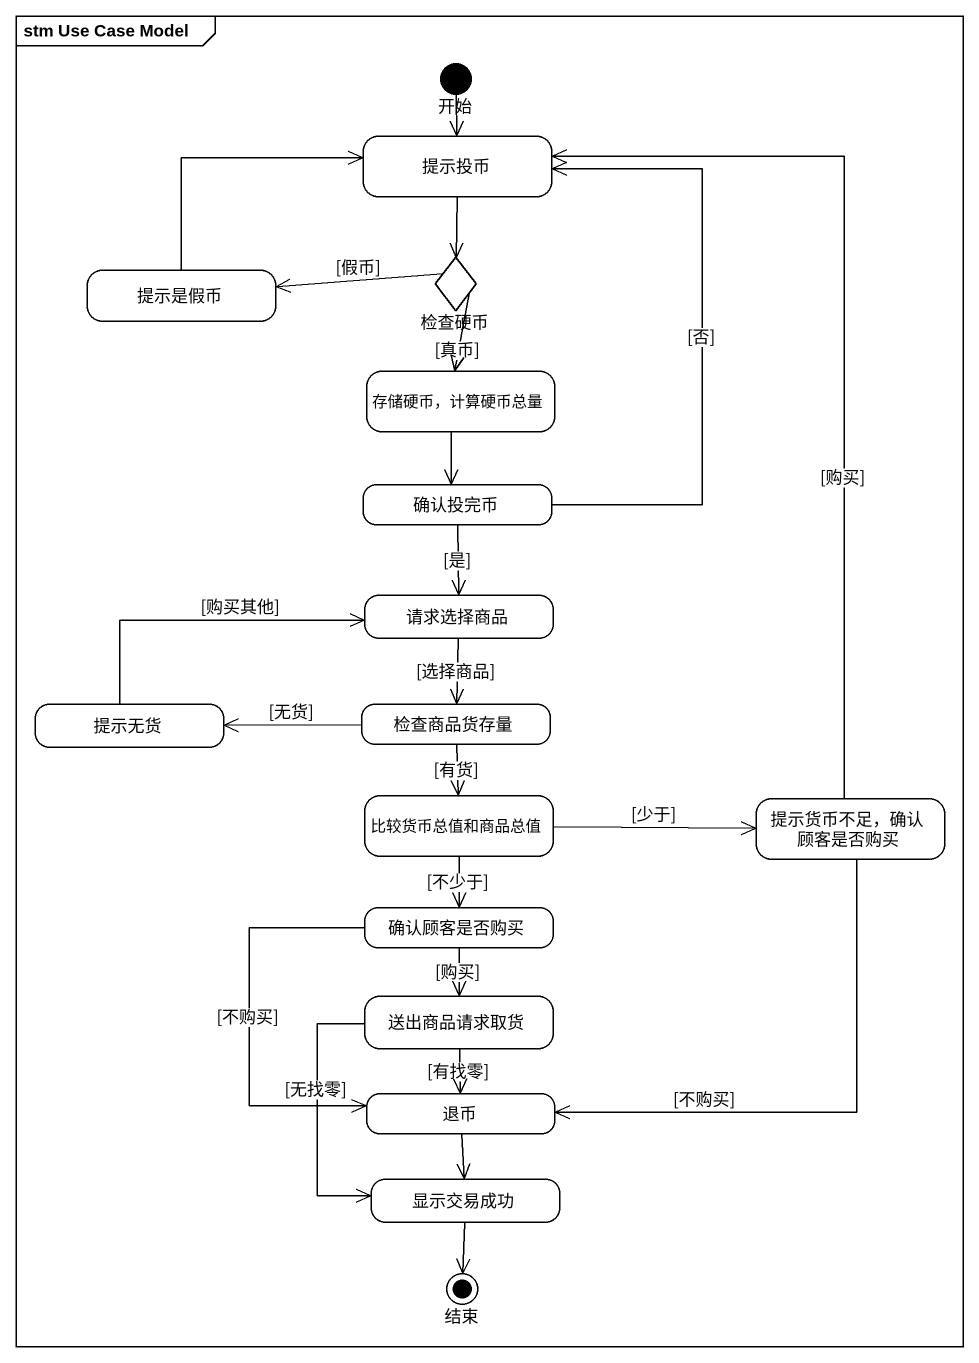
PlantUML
@startuml
mainframe stm Use Case Model
hide empty description
state 开始 <<start>>
state 提示投币
state 提示是假币
state 检查硬币 <<choice>>
state "存储硬币，计算硬币总量" as 存储硬币_计算硬币总量
state 确认投完币
state 请求选择商品
state 提示无货
state 检查商品货存量
state 比较货币总值和商品总值
state "提示货币不足，确认顾客是否购买" as 提示货币不足_确认顾客是否购买
state 确认顾客是否购买
state 送出商品请求取货
state 退币
state 显示交易成功
state 结束 <<end>>
开始 --> 提示投币
提示投币 --> 检查硬币
提示是假币 -right-> 提示投币
检查硬币 -left-> 提示是假币 : [假币]
检查硬币 --> 存储硬币_计算硬币总量 : [真币]
存储硬币_计算硬币总量 --> 确认投完币
确认投完币 -up-> 提示投币 : [否]
确认投完币 --> 请求选择商品 : [是]
请求选择商品 --> 检查商品货存量 : [选择商品]
提示无货 -right-> 请求选择商品 : [购买其他]
检查商品货存量 -left-> 提示无货 : [无货]
检查商品货存量 --> 比较货币总值和商品总值 : [有货]
比较货币总值和商品总值 -right-> 提示货币不足_确认顾客是否购买 : [少于]
比较货币总值和商品总值 --> 确认顾客是否购买 : [不少于]
提示货币不足_确认顾客是否购买 -up-> 提示投币 : [购买]
提示货币不足_确认顾客是否购买 --> 退币 : [不购买]
确认顾客是否购买 --> 送出商品请求取货 : [购买]
确认顾客是否购买 --> 退币 : [不购买]
送出商品请求取货 --> 退币 : [有找零]
送出商品请求取货 --> 显示交易成功 : [无找零]
退币 --> 显示交易成功
显示交易成功 --> 结束
@enduml
